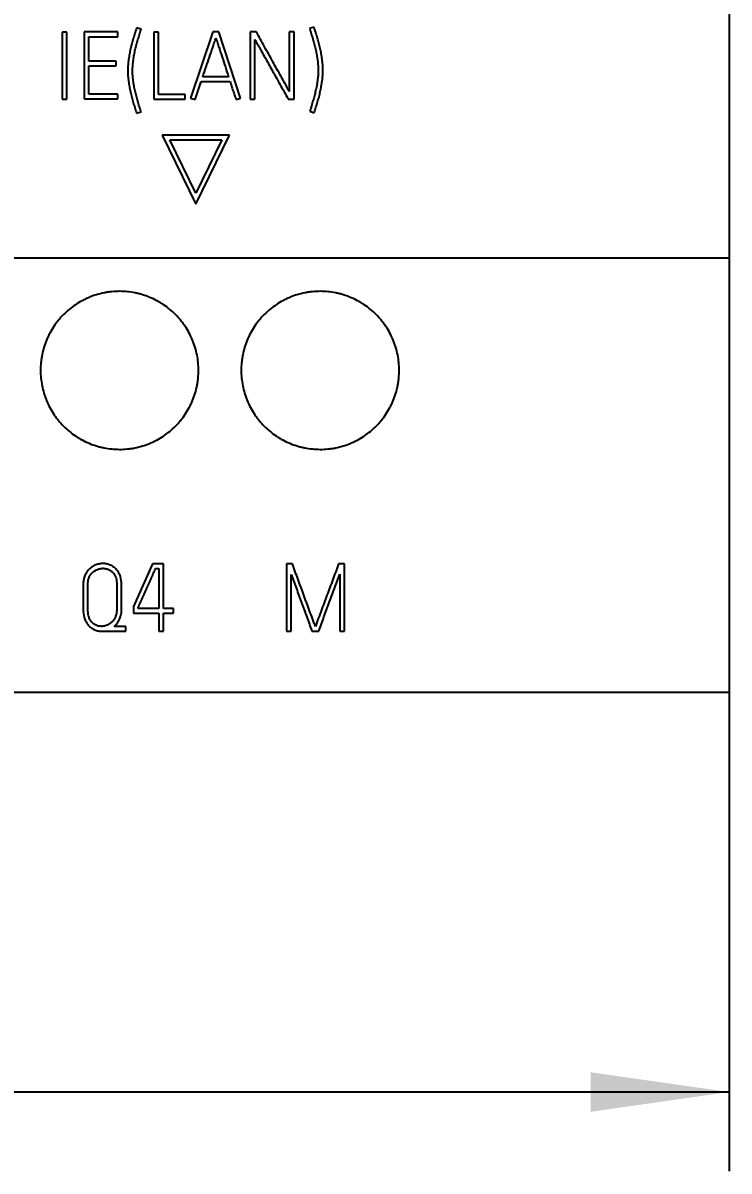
# Model space of a CAD drawing. Extents: x 0 to 420, y 0 to 297.
# Drawn here: x 145.32 to 163.2, y 131.44 to 160.5 of the extents above; entities that cross this region are included whole.
import ezdxf

# ---------------------------------------------------------------- set-up
doc = ezdxf.new("R2010")
doc.units = 0
doc.header["$LTSCALE"] = 23.1
for name, color, linetype in [('10000_FRONT', 7, 'CONTINUOUS'), ('10100_DIM_FRONT', 7, 'CONTINUOUS'), ('10500_FRONT_LABELING', 7, 'CONTINUOUS')]:
    doc.layers.add(name, color=color, linetype=linetype)
doc.styles.get("Standard").update_dxf_attribs({"font": 'txt', "width": 0.8})
doc.dimstyles.new('DIMSTYLE_1', dxfattribs={"dimtxt": 3.5, "dimasz": 3.5, "dimexe": 0.18, "dimexo": 0.0625, "dimgap": 0.09, "dimtad": 1, "dimtxsty": 'STANDARD', "dimcen": 0.09, "dimazin": 3, "dimtp": 0.05, "dimtm": 0.05, "dimtfac": 1, "dimtofl": 0, "dimtmove": 0, "dimatfit": 3, "dimtolj": 1})

# ---------------------------------------------------------------- blocks, each defined once
blk = doc.blocks.new('*D0')
at = {"layer": '10100_DIM_FRONT', "linetype": 'CONTINUOUS'}
for p, q in [((91.69663, 188.554533), (91.69663, 131.440248)), ((163.19663, 149.04194), (163.19663, 131.440248)), ((91.69663, 133.440248), (127.44663, 133.440248)), ((163.19663, 133.440248), (127.44663, 133.440248))]:
    blk.add_line(p, q, dxfattribs=at)
for points in [[(95.19663, 133.940248), (91.69663, 133.440248), (95.19663, 132.940248)], [(159.69663, 132.940248), (163.19663, 133.440248), (159.69663, 133.940248)]]:
    blk.add_solid(points, dxfattribs=at)
at = {"layer": '10100_DIM_FRONT', "linetype": 'CONTINUOUS', "width": 0.660714}
blk.add_text('71,5', height=3.5, dxfattribs=at).set_placement((124.002814, 134.315248))

msp = doc.modelspace()

# ---------------------------------------------------------------- linework, layer by layer
at = {"layer": '10000_FRONT', "color": 7, "linetype": 'CONTINUOUS'}
for p, q in [((163.197, 233.556), (163.197, 143.556)), ((148.847, 157.656), (149.697, 155.913)), ((150.547, 157.656), (148.847, 157.656)), ((149.697, 156.187), (149.038, 157.538)), ((149.038, 157.538), (150.356, 157.538)), ((149.697, 155.913), (150.547, 157.656)), ((150.356, 157.538), (149.697, 156.187)), ((91.697, 154.556), (163.197, 154.556)), ((163.197, 143.556), (91.697, 143.556))]:
    msp.add_line(p, q, dxfattribs=at)
for points, knots in [([(149.767, 151.706), (149.767, 151.771), (149.763, 151.837), (149.751, 151.966), (149.741, 152.03), (149.716, 152.158), (149.7, 152.221), (149.672, 152.315), (149.662, 152.346), (149.639, 152.408), (149.628, 152.439), (149.59, 152.529), (149.535, 152.647), (149.468, 152.759), (149.414, 152.84), (149.395, 152.867), (149.356, 152.92), (149.336, 152.946), (149.273, 153.022), (149.229, 153.071), (149.091, 153.21), (148.991, 153.293), (148.868, 153.375), (148.854, 153.384), (148.826, 153.402), (148.812, 153.411), (148.77, 153.436), (148.741, 153.452), (148.654, 153.499), (148.595, 153.527), (148.475, 153.577), (148.413, 153.599), (148.319, 153.628), (148.288, 153.637), (148.224, 153.653), (148.191, 153.66), (148.094, 153.68), (147.964, 153.699), (147.834, 153.705), (147.703, 153.706), (147.638, 153.702), (147.539, 153.693), (147.506, 153.689), (147.441, 153.679), (147.408, 153.673), (147.312, 153.654), (147.249, 153.638), (147.124, 153.6), (147.062, 153.578), (146.971, 153.541), (146.941, 153.527), (146.896, 153.506), (146.881, 153.499), (146.852, 153.484), (146.779, 153.446), (146.708, 153.404), (146.546, 153.295), (146.445, 153.212), (146.328, 153.095), (146.305, 153.072), (146.261, 153.023), (146.24, 152.998), (146.178, 152.922), (146.139, 152.87), (146.067, 152.762), (146.033, 152.706), (145.987, 152.619), (145.972, 152.59), (145.944, 152.53), (145.931, 152.5), (145.893, 152.409), (145.85, 152.287), (145.818, 152.161), (145.799, 152.065), (145.793, 152.033), (145.784, 151.968), (145.78, 151.935), (145.77, 151.837), (145.767, 151.771), (145.767, 151.706)], [0, 0, 0, 0, 0.03125, 0.03125, 0.0625, 0.0625, 0.09375, 0.09375, 0.109375, 0.109375, 0.125, 0.125, 0.15625, 0.1875, 0.1875, 0.203125, 0.203125, 0.21875, 0.21875, 0.25, 0.25, 0.3125, 0.3125, 0.320312, 0.320312, 0.328125, 0.328125, 0.34375, 0.34375, 0.375, 0.375, 0.40625, 0.40625, 0.421875, 0.421875, 0.4375, 0.4375, 0.46875, 0.5, 0.5, 0.53125, 0.53125, 0.546875, 0.546875, 0.5625, 0.5625, 0.59375, 0.59375, 0.625, 0.625, 0.640625, 0.640625, 0.648438, 0.648438, 0.65625, 0.6875, 0.6875, 0.75, 0.75, 0.765625, 0.765625, 0.78125, 0.78125, 0.8125, 0.8125, 0.84375, 0.84375, 0.859375, 0.859375, 0.875, 0.875, 0.90625, 0.9375, 0.9375, 0.953125, 0.953125, 0.96875, 0.96875, 1, 1, 1, 1]), ([(154.847, 151.706), (154.847, 151.771), (154.843, 151.837), (154.831, 151.966), (154.821, 152.03), (154.796, 152.158), (154.78, 152.221), (154.752, 152.315), (154.742, 152.346), (154.719, 152.408), (154.708, 152.439), (154.67, 152.529), (154.615, 152.647), (154.548, 152.759), (154.494, 152.84), (154.475, 152.867), (154.436, 152.92), (154.416, 152.946), (154.353, 153.022), (154.309, 153.071), (154.171, 153.21), (154.071, 153.293), (153.948, 153.375), (153.934, 153.384), (153.906, 153.402), (153.892, 153.411), (153.85, 153.436), (153.821, 153.452), (153.734, 153.499), (153.675, 153.527), (153.555, 153.577), (153.493, 153.599), (153.399, 153.628), (153.368, 153.637), (153.304, 153.653), (153.271, 153.66), (153.174, 153.68), (153.044, 153.699), (152.914, 153.705), (152.783, 153.706), (152.718, 153.702), (152.619, 153.693), (152.586, 153.689), (152.521, 153.679), (152.488, 153.673), (152.392, 153.654), (152.329, 153.638), (152.204, 153.6), (152.142, 153.578), (152.051, 153.541), (152.021, 153.527), (151.976, 153.506), (151.961, 153.499), (151.932, 153.484), (151.859, 153.446), (151.788, 153.404), (151.626, 153.295), (151.525, 153.212), (151.408, 153.095), (151.385, 153.072), (151.341, 153.023), (151.32, 152.998), (151.258, 152.922), (151.219, 152.87), (151.147, 152.762), (151.113, 152.706), (151.067, 152.619), (151.052, 152.59), (151.024, 152.53), (151.011, 152.5), (150.973, 152.409), (150.93, 152.287), (150.898, 152.161), (150.879, 152.065), (150.873, 152.033), (150.864, 151.968), (150.86, 151.935), (150.85, 151.837), (150.847, 151.771), (150.847, 151.706)], [0, 0, 0, 0, 0.03125, 0.03125, 0.0625, 0.0625, 0.09375, 0.09375, 0.109375, 0.109375, 0.125, 0.125, 0.15625, 0.1875, 0.1875, 0.203125, 0.203125, 0.21875, 0.21875, 0.25, 0.25, 0.3125, 0.3125, 0.320312, 0.320312, 0.328125, 0.328125, 0.34375, 0.34375, 0.375, 0.375, 0.40625, 0.40625, 0.421875, 0.421875, 0.4375, 0.4375, 0.46875, 0.5, 0.5, 0.53125, 0.53125, 0.546875, 0.546875, 0.5625, 0.5625, 0.59375, 0.59375, 0.625, 0.625, 0.640625, 0.640625, 0.648438, 0.648438, 0.65625, 0.6875, 0.6875, 0.75, 0.75, 0.765625, 0.765625, 0.78125, 0.78125, 0.8125, 0.8125, 0.84375, 0.84375, 0.859375, 0.859375, 0.875, 0.875, 0.90625, 0.9375, 0.9375, 0.953125, 0.953125, 0.96875, 0.96875, 1, 1, 1, 1]), ([(145.767, 151.706), (145.767, 151.64), (145.77, 151.574), (145.783, 151.445), (145.792, 151.381), (145.817, 151.253), (145.833, 151.19), (145.861, 151.096), (145.872, 151.065), (145.894, 151.003), (145.906, 150.972), (145.943, 150.882), (145.999, 150.764), (146.065, 150.652), (146.119, 150.571), (146.138, 150.544), (146.177, 150.491), (146.197, 150.465), (146.26, 150.389), (146.304, 150.34), (146.442, 150.201), (146.542, 150.119), (146.665, 150.036), (146.679, 150.027), (146.707, 150.009), (146.721, 150.001), (146.763, 149.975), (146.792, 149.959), (146.879, 149.912), (146.938, 149.884), (147.058, 149.834), (147.12, 149.812), (147.214, 149.783), (147.245, 149.774), (147.309, 149.758), (147.342, 149.751), (147.439, 149.731), (147.569, 149.712), (147.699, 149.706), (147.83, 149.705), (147.896, 149.709), (147.994, 149.718), (148.027, 149.722), (148.093, 149.732), (148.255, 149.76), (148.411, 149.808), (148.562, 149.87), (148.593, 149.884), (148.637, 149.905), (148.652, 149.912), (148.682, 149.927), (148.755, 149.965), (148.825, 150.007), (148.988, 150.116), (149.089, 150.199), (149.205, 150.316), (149.228, 150.34), (149.272, 150.388), (149.293, 150.413), (149.355, 150.489), (149.394, 150.541), (149.466, 150.649), (149.5, 150.705), (149.546, 150.792), (149.561, 150.821), (149.589, 150.881), (149.602, 150.911), (149.64, 151.002), (149.684, 151.124), (149.715, 151.25), (149.734, 151.346), (149.74, 151.378), (149.75, 151.443), (149.754, 151.476), (149.763, 151.574), (149.767, 151.64), (149.767, 151.706)], [0, 0, 0, 0, 0.03125, 0.03125, 0.0625, 0.0625, 0.09375, 0.09375, 0.109375, 0.109375, 0.125, 0.125, 0.15625, 0.1875, 0.1875, 0.203125, 0.203125, 0.21875, 0.21875, 0.25, 0.25, 0.3125, 0.3125, 0.320312, 0.320312, 0.328125, 0.328125, 0.34375, 0.34375, 0.375, 0.375, 0.40625, 0.40625, 0.421875, 0.421875, 0.4375, 0.4375, 0.46875, 0.5, 0.5, 0.53125, 0.53125, 0.546875, 0.546875, 0.5625, 0.625, 0.625, 0.640625, 0.640625, 0.648438, 0.648438, 0.65625, 0.6875, 0.6875, 0.75, 0.75, 0.765625, 0.765625, 0.78125, 0.78125, 0.8125, 0.8125, 0.84375, 0.84375, 0.859375, 0.859375, 0.875, 0.875, 0.90625, 0.9375, 0.9375, 0.953125, 0.953125, 0.96875, 0.96875, 1, 1, 1, 1]), ([(150.847, 151.706), (150.847, 151.64), (150.85, 151.574), (150.863, 151.445), (150.872, 151.381), (150.897, 151.253), (150.913, 151.19), (150.941, 151.096), (150.952, 151.065), (150.974, 151.003), (150.986, 150.972), (151.023, 150.882), (151.079, 150.764), (151.145, 150.652), (151.199, 150.571), (151.218, 150.544), (151.257, 150.491), (151.277, 150.465), (151.34, 150.389), (151.384, 150.34), (151.522, 150.201), (151.622, 150.119), (151.745, 150.036), (151.759, 150.027), (151.787, 150.009), (151.801, 150.001), (151.843, 149.975), (151.872, 149.959), (151.959, 149.912), (152.018, 149.884), (152.138, 149.834), (152.2, 149.812), (152.294, 149.783), (152.325, 149.774), (152.389, 149.758), (152.422, 149.751), (152.519, 149.731), (152.649, 149.712), (152.779, 149.706), (152.91, 149.705), (152.976, 149.709), (153.074, 149.718), (153.107, 149.722), (153.173, 149.732), (153.335, 149.76), (153.491, 149.808), (153.642, 149.87), (153.673, 149.884), (153.717, 149.905), (153.732, 149.912), (153.762, 149.927), (153.835, 149.965), (153.905, 150.007), (154.068, 150.116), (154.169, 150.199), (154.285, 150.316), (154.308, 150.34), (154.352, 150.388), (154.373, 150.413), (154.435, 150.489), (154.474, 150.541), (154.546, 150.649), (154.58, 150.705), (154.626, 150.792), (154.641, 150.821), (154.669, 150.881), (154.682, 150.911), (154.72, 151.002), (154.764, 151.124), (154.795, 151.25), (154.814, 151.346), (154.82, 151.378), (154.83, 151.443), (154.834, 151.476), (154.843, 151.574), (154.847, 151.64), (154.847, 151.706)], [0, 0, 0, 0, 0.03125, 0.03125, 0.0625, 0.0625, 0.09375, 0.09375, 0.109375, 0.109375, 0.125, 0.125, 0.15625, 0.1875, 0.1875, 0.203125, 0.203125, 0.21875, 0.21875, 0.25, 0.25, 0.3125, 0.3125, 0.320312, 0.320312, 0.328125, 0.328125, 0.34375, 0.34375, 0.375, 0.375, 0.40625, 0.40625, 0.421875, 0.421875, 0.4375, 0.4375, 0.46875, 0.5, 0.5, 0.53125, 0.53125, 0.546875, 0.546875, 0.5625, 0.625, 0.625, 0.640625, 0.640625, 0.648438, 0.648438, 0.65625, 0.6875, 0.6875, 0.75, 0.75, 0.765625, 0.765625, 0.78125, 0.78125, 0.8125, 0.8125, 0.84375, 0.84375, 0.859375, 0.859375, 0.875, 0.875, 0.90625, 0.9375, 0.9375, 0.953125, 0.953125, 0.96875, 0.96875, 1, 1, 1, 1])]:
    msp.add_open_spline(points, degree=3, knots=knots, dxfattribs=at)
at = {"layer": '10500_FRONT_LABELING', "color": 7, "linetype": 'CONTINUOUS'}
for p, q in [((146.312, 160.265), (146.312, 158.57)), ((146.43, 160.265), (146.312, 160.265)), ((146.43, 158.57), (146.43, 160.265)), ((146.874, 160.27), (146.874, 158.574)), ((147.723, 160.27), (146.874, 160.27)), ((146.993, 159.527), (146.993, 160.149)), ((146.993, 160.149), (147.723, 160.149)), ((147.723, 160.149), (147.723, 160.27)), ((148.199, 160.378), (148.196, 160.369)), ((148.315, 160.343), (148.199, 160.378)), ((148.31, 160.333), (148.315, 160.343)), ((148.634, 160.267), (148.634, 158.57)), ((148.755, 160.267), (148.634, 160.267)), ((148.755, 158.69), (148.755, 160.267)), ((150.131, 160.272), (149.566, 158.595)), ((150.282, 160.272), (150.131, 160.272)), ((150.833, 158.595), (150.282, 160.272)), ((151.077, 160.27), (151.077, 158.57)), ((151.231, 160.27), (151.077, 160.27)), ((152.065, 160.27), (152.065, 158.765)), ((152.186, 160.27), (152.065, 160.27)), ((152.186, 158.57), (152.186, 160.27)), ((152.695, 160.39), (152.579, 160.354)), ((152.579, 160.354), (152.581, 160.345)), ((152.697, 160.38), (152.695, 160.39)), ((151.195, 158.57), (151.195, 160.079)), ((147.679, 159.527), (146.993, 159.527)), ((147.679, 159.409), (147.679, 159.527)), ((146.993, 158.692), (146.993, 159.409)), ((146.993, 159.409), (147.679, 159.409)), ((149.679, 158.558), (149.835, 159.018)), ((149.835, 159.018), (150.566, 159.018)), ((150.526, 159.138), (149.876, 159.138)), ((147.723, 158.692), (146.993, 158.692)), ((147.723, 158.574), (147.723, 158.692)), ((149.431, 158.69), (148.755, 158.69)), ((149.431, 158.57), (149.431, 158.69)), ((146.312, 158.57), (146.43, 158.57)), ((146.874, 158.574), (147.723, 158.574)), ((148.634, 158.57), (149.431, 158.57)), ((149.566, 158.595), (149.679, 158.558)), ((150.717, 158.558), (150.833, 158.595)), ((151.077, 158.57), (151.195, 158.57)), ((152.037, 158.57), (152.186, 158.57)), ((148.194, 158.225), (148.196, 158.214)), ((148.196, 158.214), (148.31, 158.251)), ((148.31, 158.251), (148.308, 158.261)), ((152.598, 158.308), (152.581, 158.263)), ((152.581, 158.263), (152.697, 158.225)), ((152.697, 158.225), (152.699, 158.237)), ((148.599, 146.806), (148.122, 145.73)), ((148.879, 146.806), (148.599, 146.806)), ((148.879, 145.674), (148.879, 146.806)), ((151.991, 146.806), (151.991, 145.106)), ((152.142, 146.806), (151.991, 146.806)), ((153.465, 146.806), (153.312, 146.806)), ((153.465, 145.106), (153.465, 146.806)), ((148.676, 146.688), (148.759, 146.688)), ((148.759, 146.688), (148.759, 145.674)), ((152.112, 145.106), (152.112, 146.541)), ((153.345, 146.546), (153.345, 145.106)), ((146.847, 146.292), (146.847, 145.648)), ((146.965, 145.648), (146.965, 146.292)), ((147.698, 146.292), (147.698, 145.662)), ((147.818, 145.662), (147.818, 146.292)), ((148.122, 145.73), (148.122, 145.556)), ((148.24, 145.674), (148.24, 145.704)), ((148.759, 145.674), (148.24, 145.674)), ((149.129, 145.674), (148.879, 145.674)), ((149.129, 145.556), (149.129, 145.674)), ((148.122, 145.556), (148.759, 145.556)), ((148.759, 145.556), (148.759, 145.106)), ((148.879, 145.106), (148.879, 145.556)), ((148.879, 145.556), (149.129, 145.556)), ((147.309, 145.106), (147.922, 145.106)), ((147.922, 145.226), (147.629, 145.226)), ((147.922, 145.106), (147.922, 145.226)), ((148.759, 145.106), (148.879, 145.106)), ((151.991, 145.106), (152.112, 145.106)), ((152.637, 145.106), (152.81, 145.106)), ((153.345, 145.106), (153.465, 145.106))]:
    msp.add_line(p, q, dxfattribs=at)
for points, knots in [([(148.196, 160.369), (148.191, 160.346), (148.184, 160.325), (148.173, 160.292), (148.169, 160.281), (148.162, 160.259), (148.159, 160.248), (148.149, 160.215), (148.143, 160.193), (148.129, 160.15), (148.122, 160.128), (148.103, 160.062), (148.09, 160.018), (148.066, 159.929), (148.055, 159.885), (148.035, 159.796), (148.026, 159.751), (148.01, 159.66), (148.002, 159.615), (147.99, 159.525), (147.985, 159.479), (147.979, 159.389), (147.977, 159.343), (147.976, 159.252), (147.977, 159.207), (147.982, 159.138), (147.983, 159.115), (147.988, 159.07), (147.991, 159.047), (148, 158.978), (148.007, 158.933), (148.023, 158.843), (148.033, 158.798), (148.053, 158.709), (148.064, 158.664), (148.088, 158.576), (148.1, 158.532), (148.126, 158.444), (148.14, 158.4), (148.167, 158.313), (148.18, 158.269), (148.194, 158.225)], [0, 0, 0, 0, 0.03125, 0.03125, 0.046875, 0.046875, 0.0625, 0.0625, 0.09375, 0.09375, 0.125, 0.125, 0.1875, 0.1875, 0.25, 0.25, 0.3125, 0.3125, 0.375, 0.375, 0.4375, 0.4375, 0.5, 0.5, 0.5625, 0.5625, 0.59375, 0.59375, 0.625, 0.625, 0.6875, 0.6875, 0.75, 0.75, 0.8125, 0.8125, 0.875, 0.875, 0.9375, 0.9375, 1, 1, 1, 1]), ([(148.308, 158.261), (148.302, 158.282), (148.295, 158.303), (148.284, 158.335), (148.281, 158.345), (148.274, 158.367), (148.271, 158.377), (148.261, 158.409), (148.255, 158.43), (148.242, 158.473), (148.236, 158.494), (148.217, 158.558), (148.205, 158.601), (148.183, 158.687), (148.172, 158.73), (148.152, 158.816), (148.142, 158.86), (148.126, 158.947), (148.119, 158.991), (148.108, 159.078), (148.103, 159.122), (148.098, 159.21), (148.097, 159.254), (148.097, 159.343), (148.099, 159.387), (148.106, 159.476), (148.11, 159.52), (148.123, 159.608), (148.13, 159.651), (148.146, 159.738), (148.155, 159.781), (148.175, 159.867), (148.186, 159.91), (148.208, 159.995), (148.221, 160.037), (148.246, 160.122), (148.259, 160.164), (148.284, 160.249), (148.297, 160.291), (148.31, 160.333)], [0, 0, 0, 0, 0.03125, 0.03125, 0.046875, 0.046875, 0.0625, 0.0625, 0.09375, 0.09375, 0.125, 0.125, 0.1875, 0.1875, 0.25, 0.25, 0.3125, 0.3125, 0.375, 0.375, 0.4375, 0.4375, 0.5, 0.5, 0.5625, 0.5625, 0.625, 0.625, 0.6875, 0.6875, 0.75, 0.75, 0.8125, 0.8125, 0.875, 0.875, 0.9375, 0.9375, 1, 1, 1, 1]), ([(149.876, 159.138), (149.903, 159.22), (149.93, 159.302), (149.986, 159.466), (150.013, 159.548), (150.069, 159.711), (150.097, 159.793), (150.139, 159.916), (150.152, 159.957), (150.179, 160.039), (150.193, 160.08), (150.207, 160.121)], [0, 0, 0, 0, 0.25, 0.25, 0.5, 0.5, 0.75, 0.75, 0.875, 0.875, 1, 1, 1, 1]), ([(150.207, 160.121), (150.22, 160.08), (150.233, 160.039), (150.259, 159.957), (150.273, 159.916), (150.312, 159.793), (150.339, 159.711), (150.393, 159.547), (150.42, 159.466), (150.473, 159.302), (150.5, 159.22), (150.526, 159.138)], [0, 0, 0, 0, 0.125, 0.125, 0.25, 0.25, 0.5, 0.5, 0.75, 0.75, 1, 1, 1, 1]), ([(152.065, 158.765), (152.048, 158.797), (152.031, 158.828), (151.996, 158.891), (151.979, 158.922), (151.926, 159.016), (151.891, 159.078), (151.786, 159.266), (151.717, 159.392), (151.578, 159.642), (151.508, 159.768), (151.369, 160.019), (151.3, 160.144), (151.231, 160.27)], [0, 0, 0, 0, 0.0625, 0.0625, 0.125, 0.125, 0.25, 0.25, 0.5, 0.5, 0.75, 0.75, 1, 1, 1, 1]), ([(152.581, 160.345), (152.586, 160.324), (152.593, 160.303), (152.604, 160.272), (152.607, 160.262), (152.614, 160.241), (152.617, 160.231), (152.627, 160.199), (152.633, 160.178), (152.646, 160.137), (152.652, 160.116), (152.67, 160.053), (152.682, 160.011), (152.705, 159.927), (152.716, 159.884), (152.736, 159.8), (152.745, 159.757), (152.762, 159.671), (152.769, 159.628), (152.782, 159.542), (152.787, 159.499), (152.793, 159.413), (152.795, 159.37), (152.797, 159.283), (152.796, 159.239), (152.793, 159.174), (152.791, 159.152), (152.787, 159.109), (152.785, 159.087), (152.777, 159.022), (152.771, 158.979), (152.756, 158.894), (152.747, 158.851), (152.729, 158.767), (152.718, 158.725), (152.702, 158.662), (152.696, 158.641), (152.685, 158.599), (152.679, 158.578), (152.667, 158.536), (152.661, 158.515), (152.649, 158.474), (152.642, 158.453), (152.633, 158.422), (152.63, 158.412), (152.623, 158.391), (152.62, 158.38), (152.611, 158.349), (152.605, 158.328), (152.598, 158.308)], [0, 0, 0, 0, 0.03125, 0.03125, 0.046875, 0.046875, 0.0625, 0.0625, 0.09375, 0.09375, 0.125, 0.125, 0.1875, 0.1875, 0.25, 0.25, 0.3125, 0.3125, 0.375, 0.375, 0.4375, 0.4375, 0.5, 0.5, 0.5625, 0.5625, 0.59375, 0.59375, 0.625, 0.625, 0.6875, 0.6875, 0.75, 0.75, 0.8125, 0.8125, 0.84375, 0.84375, 0.875, 0.875, 0.90625, 0.90625, 0.9375, 0.9375, 0.953125, 0.953125, 0.96875, 0.96875, 1, 1, 1, 1]), ([(152.699, 158.237), (152.713, 158.281), (152.727, 158.324), (152.753, 158.411), (152.767, 158.455), (152.793, 158.542), (152.805, 158.585), (152.828, 158.673), (152.839, 158.717), (152.858, 158.806), (152.867, 158.85), (152.883, 158.939), (152.89, 158.984), (152.903, 159.074), (152.907, 159.12), (152.912, 159.188), (152.913, 159.211), (152.914, 159.257), (152.915, 159.28), (152.914, 159.349), (152.913, 159.395), (152.906, 159.487), (152.902, 159.532), (152.889, 159.623), (152.882, 159.668), (152.866, 159.759), (152.856, 159.804), (152.836, 159.894), (152.825, 159.939), (152.802, 160.028), (152.79, 160.072), (152.77, 160.138), (152.764, 160.16), (152.751, 160.204), (152.744, 160.226), (152.734, 160.259), (152.731, 160.27), (152.724, 160.292), (152.72, 160.303), (152.71, 160.336), (152.702, 160.358), (152.697, 160.38)], [0, 0, 0, 0, 0.0625, 0.0625, 0.125, 0.125, 0.1875, 0.1875, 0.25, 0.25, 0.3125, 0.3125, 0.375, 0.375, 0.4375, 0.4375, 0.46875, 0.46875, 0.5, 0.5, 0.5625, 0.5625, 0.625, 0.625, 0.6875, 0.6875, 0.75, 0.75, 0.8125, 0.8125, 0.875, 0.875, 0.90625, 0.90625, 0.9375, 0.9375, 0.953125, 0.953125, 0.96875, 0.96875, 1, 1, 1, 1]), ([(151.195, 160.079), (151.212, 160.046), (151.229, 160.015), (151.264, 159.952), (151.282, 159.921), (151.335, 159.827), (151.37, 159.764), (151.476, 159.575), (151.545, 159.449), (151.634, 159.293), (151.651, 159.261), (151.686, 159.198), (151.704, 159.167), (151.756, 159.073), (151.791, 159.01), (151.897, 158.821), (151.967, 158.695), (152.037, 158.57)], [0, 0, 0, 0, 0.0625, 0.0625, 0.125, 0.125, 0.25, 0.25, 0.5, 0.5, 0.5625, 0.5625, 0.625, 0.625, 0.75, 0.75, 1, 1, 1, 1]), ([(150.566, 159.018), (150.578, 158.979), (150.59, 158.941), (150.615, 158.864), (150.627, 158.825), (150.653, 158.749), (150.666, 158.711), (150.686, 158.654), (150.693, 158.635), (150.705, 158.596), (150.711, 158.577), (150.717, 158.558)], [0, 0, 0, 0, 0.25, 0.25, 0.5, 0.5, 0.75, 0.75, 0.875, 0.875, 1, 1, 1, 1]), ([(147.818, 146.292), (147.818, 146.358), (147.81, 146.423), (147.784, 146.503), (147.778, 146.518), (147.765, 146.549), (147.758, 146.564), (147.742, 146.593), (147.734, 146.607), (147.719, 146.628), (147.714, 146.634), (147.704, 146.648), (147.699, 146.654), (147.672, 146.686), (147.647, 146.708), (147.607, 146.738), (147.593, 146.747), (147.564, 146.764), (147.549, 146.771), (147.503, 146.791), (147.472, 146.801), (147.422, 146.81), (147.405, 146.812), (147.372, 146.815), (147.355, 146.815), (147.322, 146.814), (147.305, 146.813), (147.271, 146.809), (147.255, 146.806), (147.206, 146.795), (147.174, 146.785), (147.136, 146.768), (147.128, 146.764), (147.113, 146.757), (147.106, 146.753), (147.084, 146.74), (147.07, 146.731), (147.043, 146.712), (147.03, 146.702), (147.011, 146.686), (147.005, 146.68), (146.993, 146.668), (146.987, 146.662), (146.959, 146.632), (146.939, 146.605), (146.913, 146.563), (146.905, 146.548), (146.891, 146.518), (146.884, 146.503), (146.873, 146.472), (146.868, 146.456), (146.86, 146.424), (146.857, 146.408), (146.851, 146.375), (146.85, 146.358), (146.847, 146.325), (146.847, 146.308), (146.847, 146.292)], [0, 0, 0, 0, 0.125, 0.125, 0.15625, 0.15625, 0.1875, 0.1875, 0.21875, 0.21875, 0.234375, 0.234375, 0.25, 0.25, 0.3125, 0.3125, 0.34375, 0.34375, 0.375, 0.375, 0.4375, 0.4375, 0.46875, 0.46875, 0.5, 0.5, 0.53125, 0.53125, 0.5625, 0.5625, 0.625, 0.625, 0.640625, 0.640625, 0.65625, 0.65625, 0.6875, 0.6875, 0.71875, 0.71875, 0.734375, 0.734375, 0.75, 0.75, 0.8125, 0.8125, 0.84375, 0.84375, 0.875, 0.875, 0.90625, 0.90625, 0.9375, 0.9375, 0.96875, 0.96875, 1, 1, 1, 1]), ([(152.727, 145.226), (152.72, 145.242), (152.713, 145.258), (152.701, 145.291), (152.695, 145.307), (152.676, 145.357), (152.664, 145.39), (152.627, 145.488), (152.602, 145.554), (152.553, 145.685), (152.529, 145.751), (152.493, 145.85), (152.481, 145.883), (152.457, 145.949), (152.445, 145.982), (152.421, 146.048), (152.409, 146.081), (152.385, 146.147), (152.373, 146.18), (152.348, 146.246), (152.336, 146.279), (152.312, 146.344), (152.251, 146.509), (152.191, 146.674), (152.142, 146.806)], [0, 0, 0, 0, 0.03125, 0.03125, 0.0625, 0.0625, 0.125, 0.125, 0.25, 0.25, 0.375, 0.375, 0.4375, 0.4375, 0.5, 0.5, 0.5625, 0.5625, 0.625, 0.625, 0.6875, 0.6875, 0.75, 1, 1, 1, 1]), ([(153.312, 146.806), (153.263, 146.674), (153.215, 146.542), (153.142, 146.345), (153.117, 146.279), (153.068, 146.147), (153.043, 146.082), (152.97, 145.884), (152.921, 145.753), (152.848, 145.555), (152.823, 145.49), (152.786, 145.391), (152.774, 145.358), (152.756, 145.308), (152.75, 145.292), (152.739, 145.259), (152.733, 145.242), (152.727, 145.226)], [0, 0, 0, 0, 0.25, 0.25, 0.375, 0.375, 0.5, 0.5, 0.75, 0.75, 0.875, 0.875, 0.9375, 0.9375, 0.96875, 0.96875, 1, 1, 1, 1]), ([(146.965, 146.292), (146.965, 146.317), (146.966, 146.342), (146.973, 146.392), (146.979, 146.417), (146.992, 146.453), (146.997, 146.465), (147.007, 146.488), (147.013, 146.499), (147.026, 146.521), (147.033, 146.532), (147.048, 146.552), (147.056, 146.562), (147.082, 146.591), (147.101, 146.608), (147.132, 146.63), (147.143, 146.637), (147.165, 146.65), (147.176, 146.655), (147.211, 146.671), (147.236, 146.679), (147.273, 146.687), (147.286, 146.69), (147.311, 146.693), (147.324, 146.694), (147.349, 146.695), (147.362, 146.695), (147.388, 146.693), (147.401, 146.692), (147.438, 146.685), (147.463, 146.678), (147.498, 146.663), (147.509, 146.657), (147.531, 146.644), (147.542, 146.637), (147.562, 146.622), (147.572, 146.614), (147.591, 146.596), (147.599, 146.587), (147.624, 146.557), (147.638, 146.535), (147.655, 146.501), (147.66, 146.49), (147.67, 146.466), (147.674, 146.454), (147.685, 146.418), (147.69, 146.393), (147.696, 146.343), (147.698, 146.317), (147.698, 146.292)], [0, 0, 0, 0, 0.0625, 0.0625, 0.125, 0.125, 0.15625, 0.15625, 0.1875, 0.1875, 0.21875, 0.21875, 0.25, 0.25, 0.3125, 0.3125, 0.34375, 0.34375, 0.375, 0.375, 0.4375, 0.4375, 0.46875, 0.46875, 0.5, 0.5, 0.53125, 0.53125, 0.5625, 0.5625, 0.625, 0.625, 0.65625, 0.65625, 0.6875, 0.6875, 0.71875, 0.71875, 0.75, 0.75, 0.8125, 0.8125, 0.84375, 0.84375, 0.875, 0.875, 0.9375, 0.9375, 1, 1, 1, 1]), ([(148.24, 145.704), (148.245, 145.715), (148.249, 145.725), (148.259, 145.745), (148.263, 145.755), (148.277, 145.786), (148.286, 145.807), (148.314, 145.868), (148.332, 145.909), (148.368, 145.991), (148.386, 146.032), (148.423, 146.114), (148.441, 146.155), (148.478, 146.236), (148.496, 146.277), (148.532, 146.359), (148.55, 146.4), (148.586, 146.482), (148.604, 146.523), (148.631, 146.585), (148.64, 146.606), (148.658, 146.647), (148.667, 146.667), (148.676, 146.688)], [0, 0, 0, 0, 0.03125, 0.03125, 0.0625, 0.0625, 0.125, 0.125, 0.25, 0.25, 0.375, 0.375, 0.5, 0.5, 0.625, 0.625, 0.75, 0.75, 0.875, 0.875, 0.9375, 0.9375, 1, 1, 1, 1]), ([(152.112, 146.541), (152.133, 146.481), (152.155, 146.422), (152.199, 146.302), (152.221, 146.242), (152.265, 146.123), (152.287, 146.063), (152.331, 145.943), (152.353, 145.883), (152.386, 145.794), (152.397, 145.764), (152.419, 145.704), (152.43, 145.674), (152.463, 145.584), (152.484, 145.524), (152.55, 145.345), (152.594, 145.225), (152.637, 145.106)], [0, 0, 0, 0, 0.125, 0.125, 0.25, 0.25, 0.375, 0.375, 0.5, 0.5, 0.5625, 0.5625, 0.625, 0.625, 0.75, 0.75, 1, 1, 1, 1]), ([(152.81, 145.106), (152.854, 145.226), (152.898, 145.346), (152.965, 145.526), (152.987, 145.586), (153.021, 145.676), (153.032, 145.706), (153.054, 145.766), (153.065, 145.796), (153.098, 145.886), (153.12, 145.946), (153.165, 146.066), (153.187, 146.126), (153.232, 146.247), (153.254, 146.306), (153.3, 146.426), (153.323, 146.486), (153.345, 146.546)], [0, 0, 0, 0, 0.25, 0.25, 0.375, 0.375, 0.4375, 0.4375, 0.5, 0.5, 0.625, 0.625, 0.75, 0.75, 0.875, 0.875, 1, 1, 1, 1]), ([(146.847, 145.648), (146.847, 145.581), (146.854, 145.516), (146.878, 145.435), (146.883, 145.42), (146.895, 145.389), (146.902, 145.373), (146.916, 145.344), (146.924, 145.329), (146.937, 145.308), (146.941, 145.301), (146.951, 145.287), (146.956, 145.28), (146.981, 145.247), (147.004, 145.222), (147.042, 145.191), (147.056, 145.181), (147.084, 145.163), (147.113, 145.147), (147.144, 145.134), (147.176, 145.123), (147.192, 145.119), (147.242, 145.109), (147.275, 145.106), (147.309, 145.106)], [0, 0, 0, 0, 0.25, 0.25, 0.3125, 0.3125, 0.375, 0.375, 0.4375, 0.4375, 0.46875, 0.46875, 0.5, 0.5, 0.625, 0.625, 0.6875, 0.6875, 0.75, 0.8125, 0.8125, 0.875, 0.875, 1, 1, 1, 1]), ([(147.698, 145.662), (147.698, 145.636), (147.696, 145.609), (147.691, 145.57), (147.689, 145.558), (147.683, 145.532), (147.679, 145.519), (147.667, 145.481), (147.657, 145.457), (147.639, 145.422), (147.632, 145.411), (147.618, 145.389), (147.61, 145.378), (147.585, 145.347), (147.567, 145.329), (147.537, 145.304), (147.526, 145.296), (147.504, 145.281), (147.492, 145.274), (147.457, 145.256), (147.433, 145.247), (147.394, 145.236), (147.381, 145.233), (147.355, 145.229), (147.342, 145.227), (147.316, 145.226), (147.303, 145.226), (147.283, 145.227), (147.276, 145.227), (147.263, 145.228), (147.256, 145.229), (147.223, 145.235), (147.192, 145.244), (147.162, 145.258), (147.151, 145.264), (147.145, 145.268), (147.128, 145.278), (147.106, 145.293), (147.087, 145.311), (147.068, 145.33), (147.059, 145.34), (147.035, 145.371), (147.021, 145.394), (147.004, 145.43), (146.999, 145.442), (146.99, 145.467), (146.987, 145.479), (146.976, 145.517), (146.972, 145.543), (146.966, 145.595), (146.965, 145.621), (146.965, 145.648)], [0, 0, 0, 0, 0.0625, 0.0625, 0.09375, 0.09375, 0.125, 0.125, 0.1875, 0.1875, 0.21875, 0.21875, 0.25, 0.25, 0.3125, 0.3125, 0.34375, 0.34375, 0.375, 0.375, 0.4375, 0.4375, 0.46875, 0.46875, 0.5, 0.5, 0.53125, 0.53125, 0.546875, 0.546875, 0.5625, 0.5625, 0.625, 0.640625, 0.640625, 0.65625, 0.65625, 0.6875, 0.71875, 0.71875, 0.75, 0.75, 0.8125, 0.8125, 0.84375, 0.84375, 0.875, 0.875, 0.9375, 0.9375, 1, 1, 1, 1]), ([(147.629, 145.226), (147.645, 145.239), (147.66, 145.253), (147.688, 145.283), (147.701, 145.299), (147.719, 145.324), (147.724, 145.332), (147.736, 145.35), (147.741, 145.358), (147.756, 145.385), (147.765, 145.403), (147.781, 145.441), (147.788, 145.46), (147.8, 145.499), (147.804, 145.519), (147.815, 145.58), (147.818, 145.621), (147.818, 145.662)], [0, 0, 0, 0, 0.125, 0.125, 0.25, 0.25, 0.3125, 0.3125, 0.375, 0.375, 0.5, 0.5, 0.625, 0.625, 0.75, 0.75, 1, 1, 1, 1])]:
    msp.add_open_spline(points, degree=3, knots=knots, dxfattribs=at)

# ---------------------------------------------------------------- dimensions: what is measured, and where the dimension line sits
at = {"layer": '10100_DIM_FRONT', "linetype": 'CONTINUOUS'}
dim = msp.add_linear_dim(base=(163.197, 133.44), p1=(91.697, 188.555), p2=(163.197, 149.042), text='71,5', dimstyle='DIMSTYLE_1', dxfattribs=at)
dim.commit()
dim.dimension.update_dxf_attribs({"geometry": '*D0', "text_midpoint": (128.628, 136.065), "dimtype": 160})

doc.saveas('drawing.dxf')
